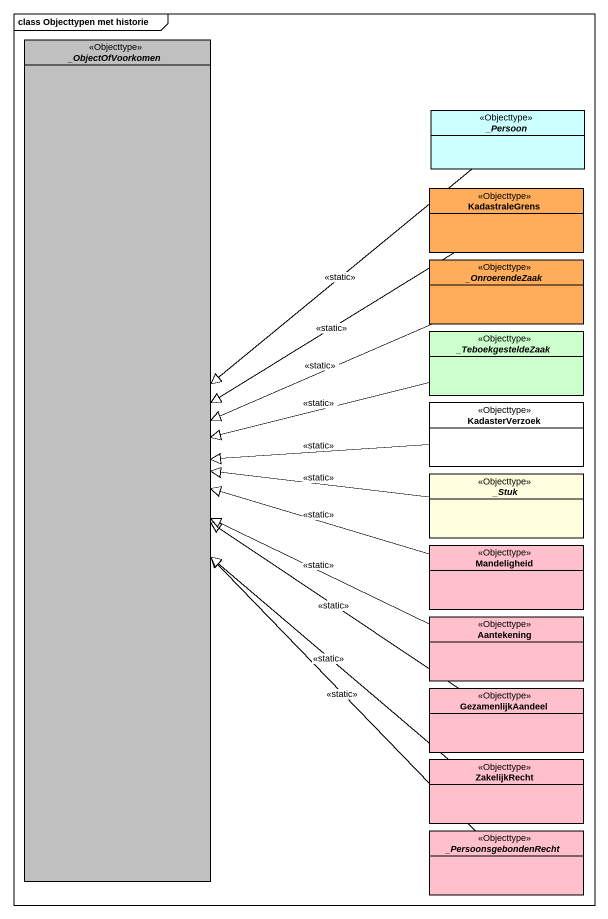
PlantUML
@startuml
mainframe class Objecttypen met historie
hide circle
hide empty members
abstract class "_ObjectOfVoorkomen" as ObjectOfVoorkomen <<Objecttype>> #C0C0C0
abstract class "_Persoon" as Persoon <<Objecttype>> #CCFFFF
class KadastraleGrens <<Objecttype>> #FFAD5B
abstract class "_OnroerendeZaak" as OnroerendeZaak <<Objecttype>> #FFAD5B
abstract class "_TeboekgesteldeZaak" as TeboekgesteldeZaak <<Objecttype>> #CCFFCC
class KadasterVerzoek <<Objecttype>>
abstract class "_Stuk" as Stuk <<Objecttype>> #FFFFE0
class Mandeligheid <<Objecttype>> #FFC0CB
class Aantekening <<Objecttype>> #FFC0CB
class GezamenlijkAandeel <<Objecttype>> #FFC0CB
class ZakelijkRecht <<Objecttype>> #FFC0CB
abstract class "_PersoonsgebondenRecht" as PersoonsgebondenRecht <<Objecttype>> #FFC0CB
Persoon --|> ObjectOfVoorkomen : <<static>>
KadastraleGrens --|> ObjectOfVoorkomen : <<static>>
OnroerendeZaak -left-|> ObjectOfVoorkomen : <<static>>
TeboekgesteldeZaak -left-|> ObjectOfVoorkomen : <<static>>
KadasterVerzoek -left-|> ObjectOfVoorkomen : <<static>>
Stuk -left-|> ObjectOfVoorkomen : <<static>>
Mandeligheid -left-|> ObjectOfVoorkomen : <<static>>
Aantekening -left-|> ObjectOfVoorkomen : <<static>>
GezamenlijkAandeel -up-|> ObjectOfVoorkomen : <<static>>
ZakelijkRecht -up-|> ObjectOfVoorkomen : <<static>>
PersoonsgebondenRecht -up-|> ObjectOfVoorkomen : <<static>>
@enduml
